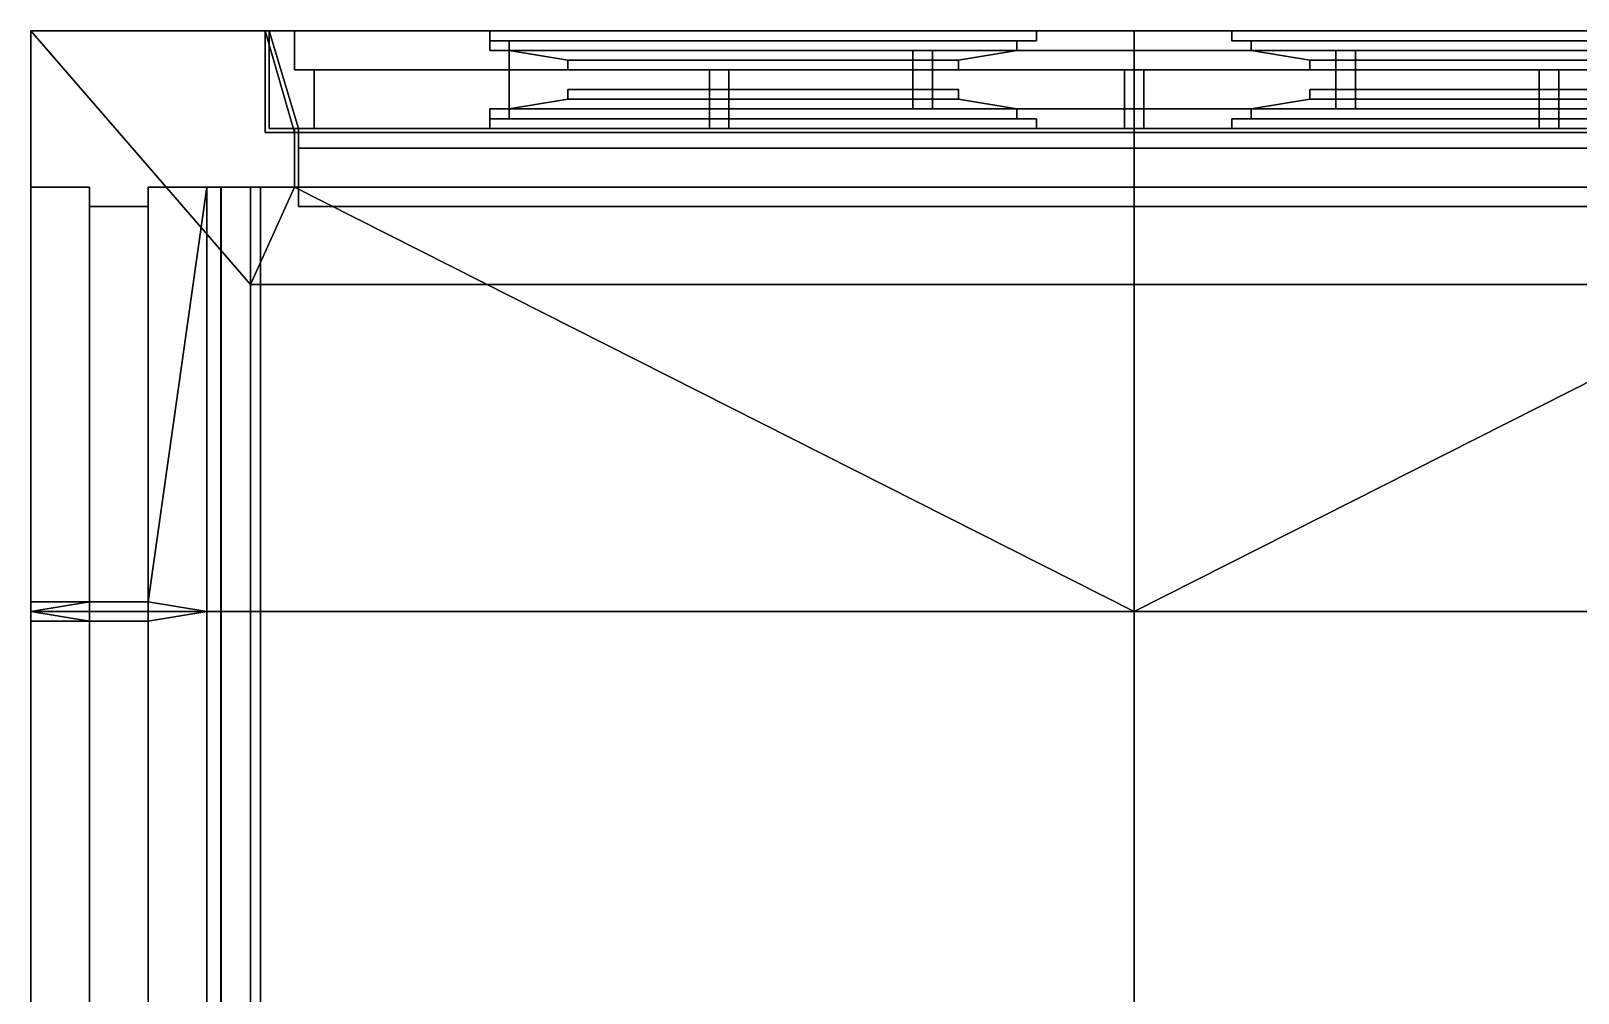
# Model space of a CAD drawing. Extents: x -0.47 to 5.49, y -0.53 to 0.67.
# Drawn here: x 1.943 to 2.735, y 0.174 to 0.668 of the extents above; entities that cross this region are included whole.
import ezdxf

# ---------------------------------------------------------------- set-up
doc = ezdxf.new("R2010")
doc.units = 0

msp = doc.modelspace()

# ---------------------------------------------------------------- meshes
mesh = msp.add_polyface()
corners = [(2.06, 0.5875, 0.61417), (2.06, 0.5875, 0.64417), (2.06, -0.1775, 0.64417), (2.06, -0.1775, 0.61417), (2.055, -0.1725, 0.61417), (2.055, 0.5875, 0.61417), (2.0325, -0.15, 0.64667), (2.0325, 0.5875, 0.64667), (2.055, -0.1725, 0.60667), (2.055, 0.5875, 0.60667), (2.0325, 0.5875, 0.69717), (2.0325, -0.06, 0.69717), (2.04, -0.1575, 0.59167), (2.04, 0.5875, 0.59167), (2.0325, -0.15, 0.59167), (2.0325, 0.5875, 0.59167), (2.055, 0.5875, 0.205), (2.03975, 0.5875, 0.225), (2.03975, -0.15725, 0.225), (2.055, -0.1725, 0.205), (2.0325, -0.15, 0.225), (2.0325, 0.5875, 0.225), (2.0025, 0.1525, 0.70717), (2.0025, -0.05, 0.70717), (2.0025, -0.06, 0.69717), (2.0025, 0.1525, 0.69717), (2.0025, 0.1625, 0.70717), (2.055, -0.1725, 0.025), (2.055, 0.5375, 0.025), (2.055, 0.5375, 0), (2.055, -0.1725, 0), (1.9425, -0.06, 0), (1.9425, 0.6675, 0), (2.0025, 0.1625, 1.14611), (2.0025, 0.1525, 1.14611), (2.0025, 0.1525, 1.15611), (2.0025, -0.05, 1.15611), (2.0025, -0.05, 1.14611), (2.0025, 0.1625, 1.15611), (2.0025, 0.1625, 1.59556), (2.0025, 0.1525, 1.59556), (2.0325, -0.06, 2.055), (2.0325, 0.1575, 2.055), (2.0325, 0.1575, 2.105), (2.0325, -0.06, 2.105), (2.0025, 0.1525, 1.60556), (2.0025, -0.05, 1.60556), (2.0025, -0.05, 1.59556), (2.0025, 0.1625, 1.60556), (2.0025, -0.05, 2.045), (2.0025, 0.1525, 2.045), (2.0025, 0.1525, 2.055), (2.0025, -0.06, 2.055), (2.0025, 0.1625, 2.055), (2.0025, 0.1625, 2.105), (2.0025, 0.1525, 2.105), (2.5075, -0.06, 2.52), (2.0325, -0.06, 2.52), (2.0325, 0.1575, 2.52), (2.5075, 0.1575, 2.52), (2.0025, 0.1625, 2.045), (2.0025, -0.06, 2.105), (2.0025, 0.1525, 2.115), (2.0025, -0.05, 2.115), (2.5075, -0.06, 2.545), (2.5075, 0.1575, 2.545), (1.9425, 0.1575, 2.545), (1.9425, -0.06, 2.545), (2.0025, 0.1625, 2.115), (2.0025, -0.05, 2.51), (2.0025, 0.1525, 2.51), (2.0025, 0.1575, 2.52), (2.0025, -0.06, 2.52), (2.0025, 0.1625, 2.51), (1.9725, 0.1625, 2.115), (1.9725, 0.1625, 2.51)]
mesh.append_faces([[corners[k] for k in face] for face in [(0, 1, 2, 3), (3, 4, 5, 0), (6, 2, 1, 7), (4, 8, 9, 5), (6, 7, 10, 11), (8, 12, 13, 9), (12, 14, 15, 13), (16, 17, 18, 19), (14, 20, 21, 15), (22, 23, 24, 25), (22, 25, 26), (19, 27, 28, 16), (21, 20, 18, 17), (29, 30, 31, 32), (22, 26, 33, 34), (29, 28, 27, 30), (35, 36, 37, 34), (38, 35, 34, 33), (35, 38, 39, 40), (41, 42, 43, 44), (45, 46, 47, 40), (48, 45, 40, 39), (49, 50, 51, 52), (51, 53, 42), (43, 54, 55), (56, 57, 58, 59), (45, 48, 60, 50), (61, 55, 62, 63), (64, 65, 66, 67), (50, 60, 53, 51), (55, 54, 68, 62), (69, 70, 71, 72), (73, 68, 74, 75), (62, 68, 73, 70), (73, 71, 70)]])
mesh = msp.add_polyface()
corners = [(1.9425, -0.06, 0.64667), (1.9425, 0.6675, 0.64667), (1.9425, 0.6675, 0), (1.9425, -0.06, 0), (1.9725, 0.365, 0.70717), (1.9725, 0.1625, 0.70717), (2.0025, 0.1625, 0.70717), (2.0025, 0.365, 0.70717), (1.9425, 0.1575, 0.69717), (1.9425, 0.37, 0.69717), (1.9725, 0.365, 0.69717), (1.9725, 0.1625, 0.69717), (2.0025, 0.365, 1.14611), (1.9725, 0.365, 1.14611), (2.0025, 0.375, 0.70717), (1.9725, 0.375, 0.70717), (1.9725, 0.375, 1.14611), (2.0025, 0.375, 1.14611), (1.9725, 0.1625, 1.14611), (2.0025, 0.1625, 1.14611), (1.9725, 0.375, 0.69717), (1.9725, 0.1625, 1.15611), (1.9725, 0.365, 1.15611), (1.9725, 0.375, 1.15611), (2.0025, 0.375, 1.15611), (1.9725, 0.375, 1.59556), (2.0025, 0.375, 1.59556), (2.0025, 0.1625, 1.15611), (2.0025, 0.365, 1.15611), (1.9725, 0.365, 1.59556), (2.0025, 0.365, 1.59556), (1.9425, 0.1625, 2.105), (1.9425, 0.365, 2.105), (1.9425, 0.365, 2.055), (1.9425, 0.1625, 2.055), (1.9725, 0.375, 1.60556), (1.9725, 0.365, 1.60556), (1.9725, 0.1625, 2.055), (1.9725, 0.365, 2.055), (1.9425, 0.375, 2.105), (1.9425, 0.375, 2.055), (1.9725, 0.1625, 2.105), (1.9725, 0.365, 2.105), (1.9725, 0.1575, 2.52), (1.9425, 0.1575, 2.52), (1.9425, 0.37, 2.52), (1.9725, 0.37, 2.52), (1.9425, 0.1575, 2.545), (1.9425, 0.37, 2.545), (1.9725, 0.1625, 1.60556), (1.9725, 0.1625, 1.59556), (1.9725, 0.375, 2.045), (1.9725, 0.365, 2.045), (1.9725, 0.375, 2.055), (1.9725, 0.1625, 2.045), (1.9725, 0.375, 2.105), (1.9725, 0.1625, 2.115), (1.9725, 0.365, 2.115), (1.9725, 0.365, 2.51), (1.9725, 0.1625, 2.51), (1.9725, 0.375, 2.51), (1.9725, 0.375, 2.115)]
mesh.append_faces([[corners[k] for k in face] for face in [(0, 1, 2, 3), (4, 5, 6, 7), (8, 9, 1, 0), (5, 4, 10, 11), (4, 7, 12, 13), (9, 8, 11, 10), (14, 15, 16, 17), (18, 13, 12, 19), (15, 20, 10, 4), (4, 13, 16, 15), (20, 9, 10), (21, 22, 13, 18), (23, 16, 13, 22), (24, 23, 25, 26), (22, 21, 27, 28), (22, 29, 25, 23), (22, 28, 30, 29), (31, 32, 33, 34), (35, 25, 29, 36), (37, 34, 33, 38), (32, 39, 40, 33), (41, 42, 32, 31), (43, 44, 45, 46), (45, 44, 47, 48), (49, 36, 29, 50), (51, 35, 36, 52), (53, 51, 52, 38), (38, 33, 40, 53), (37, 38, 52, 54), (42, 55, 39, 32), (42, 41, 56, 57), (58, 59, 43, 46), (57, 58, 60, 61), (42, 57, 61, 55), (58, 46, 60)]])
mesh = msp.add_polyface()
corners = [(2.0025, 0.375, 0.69717), (2.0325, 0.5875, 0.69717), (2.0025, 0.5875, 0.69717), (2.0025, 0.5775, 0.70717), (2.0025, 0.375, 0.70717), (1.9725, 0.5775, 0.70717), (2.0025, 0.5775, 1.14611), (1.9725, 0.5775, 1.14611), (1.9725, 0.375, 0.70717), (1.9425, 0.37, 0.69717), (1.9425, 0.5875, 0.69717), (1.9425, 0.6675, 0.64667), (1.9725, 0.375, 1.14611), (2.0025, 0.375, 1.14611), (2.0025, 0.5775, 1.15611), (2.0025, 0.375, 1.15611), (1.9725, 0.5775, 1.15611), (2.0025, 0.5775, 1.59556), (1.9725, 0.5775, 1.59556), (2.0025, 0.5775, 1.60556), (2.0025, 0.5875, 1.60056), (2.0325, 0.5875, 2.055), (2.0325, 0.37, 2.055), (2.0025, 0.375, 2.055), (2.0025, 0.5875, 2.055), (2.0325, 0.5875, 2.105), (2.0325, 0.37, 2.105), (1.9725, 0.5875, 0.69717), (1.9725, 0.375, 0.69717), (1.9725, 0.375, 1.15611), (1.9725, 0.375, 1.59556), (2.0025, 0.375, 1.59556), (2.0025, 0.375, 1.60556), (2.0025, 0.375, 2.045), (2.0025, 0.5775, 2.045), (1.9725, 0.5775, 1.60556), (1.9725, 0.5775, 2.045), (2.0025, 0.375, 2.105), (2.0025, 0.5875, 2.105), (1.9725, 0.375, 1.60556), (1.9725, 0.375, 2.045), (2.0025, 0.5775, 2.115), (2.0025, 0.375, 2.115), (2.0325, 0.37, 2.52), (2.0025, 0.37, 2.52), (2.0025, 0.5875, 2.52), (2.0325, 0.5875, 2.52), (1.9725, 0.375, 2.055), (1.9725, 0.5875, 2.055), (2.0025, 0.375, 2.51), (2.0025, 0.5775, 2.51), (1.9725, 0.5775, 2.115), (1.9725, 0.5775, 2.51), (1.9425, 0.375, 2.055), (1.9425, 0.5875, 2.055), (1.9725, 0.5875, 2.105), (1.9725, 0.375, 2.105), (1.9725, 0.375, 2.115), (1.9425, 0.375, 2.105), (1.9425, 0.5875, 2.105), (1.9425, 0.6675, 2.545), (1.9425, 0.5875, 2.52), (1.9425, 0.37, 2.52), (1.9425, 0.37, 2.545), (1.9725, 0.37, 2.52), (1.9725, 0.5875, 2.52), (1.9725, 0.375, 2.51)]
mesh.append_faces([[corners[k] for k in face] for face in [(0, 1, 2), (0, 2, 3, 4), (5, 3, 6, 7), (5, 8, 4, 3), (9, 10, 11), (12, 7, 6, 13), (13, 6, 14, 15), (16, 14, 17, 18), (19, 17, 20), (21, 22, 23, 24), (25, 26, 22, 21), (8, 5, 27, 28), (10, 9, 28, 27), (29, 16, 7, 12), (16, 29, 15, 14), (30, 18, 17, 31), (31, 17, 19, 32), (33, 34, 24, 23), (35, 19, 34, 36), (37, 26, 25, 38), (39, 35, 18, 30), (35, 39, 32, 19), (36, 34, 33, 40), (41, 42, 37, 38), (43, 44, 45, 46), (36, 40, 47, 48), (49, 50, 45, 44), (51, 41, 50, 52), (47, 53, 54, 48), (55, 56, 57, 51), (58, 59, 54, 53), (60, 61, 62, 63), (64, 62, 61, 65), (59, 58, 56, 55), (52, 66, 64, 65)]])
mesh = msp.add_polyface()
corners = [(2.0325, 0.5875, 0.69717), (2.0325, 0.5875, 0.64667), (2.06, 0.5875, 0.64417), (2.0775, 0.5875, 0.64667), (2.0325, 0.5875, 1.15111), (2.0775, 0.5875, 1.15111), (2.055, 0.5875, 0.60667), (2.04, 0.5875, 0.59167), (2.03975, 0.5875, 0.225), (2.055, 0.5875, 0.205), (2.0025, 0.5875, 1.15111), (2.0025, 0.5875, 0.69717), (2.0775, 0.5875, 1.60056), (2.0325, 0.5875, 1.60056), (2.0325, 0.5875, 0.59167), (2.0325, 0.5875, 0.225), (2.0025, 0.5775, 1.14611), (2.0025, 0.5775, 0.70717), (2.0025, 0.5875, 1.60056), (1.9425, 0.6675, 0), (1.9425, 0.6675, 0.64667), (2.0625, 0.6675, 0.64667), (2.0625, 0.6675, 0.025), (2.0025, 0.5775, 1.15611), (2.0025, 0.5775, 1.59556), (2.0325, 0.5875, 2.055), (2.0025, 0.5875, 2.055), (2.0625, 0.6675, 1.15111), (1.9425, 0.6675, 1.15111), (1.9725, 0.5775, 0.70717), (1.9725, 0.5775, 1.14611), (1.9725, 0.5875, 1.15111), (1.9725, 0.5875, 0.69717), (2.0025, 0.5775, 1.60556), (2.0025, 0.5775, 2.045), (1.9425, 0.5875, 1.15111), (1.9425, 0.5875, 0.69717), (2.0625, 0.6675, 1.60056), (1.9425, 0.6675, 1.60056), (1.9725, 0.5775, 1.15611), (1.9725, 0.5775, 1.59556), (1.9725, 0.5875, 1.60056), (2.0025, 0.5875, 2.52), (2.0025, 0.5875, 2.105), (2.0325, 0.5875, 2.105), (2.0325, 0.5875, 2.52), (1.9425, 0.5875, 1.60056), (2.0625, 0.6675, 2.07), (1.9425, 0.6675, 2.07), (1.9725, 0.5775, 1.60556), (1.9725, 0.5775, 2.045), (1.9725, 0.5875, 2.055), (2.0025, 0.5775, 2.51), (2.0025, 0.5775, 2.115), (1.9425, 0.5875, 2.055), (1.9425, 0.6675, 2.545), (1.9425, 0.5875, 2.105), (2.0775, 0.6675, 2.105), (2.0775, 0.6675, 2.52), (1.9425, 0.5875, 2.52), (1.9725, 0.5875, 2.105), (1.9725, 0.5775, 2.115), (1.9725, 0.5775, 2.51), (1.9725, 0.5875, 2.52)]
mesh.append_faces([[corners[k] for k in face] for face in [(0, 1, 2, 3), (4, 0, 3, 5), (6, 7, 8, 9), (4, 10, 11, 0), (5, 12, 13, 4), (14, 15, 8, 7), (11, 10, 16, 17), (13, 18, 10, 4), (19, 20, 21, 22), (23, 16, 10), (10, 18, 24, 23), (25, 26, 18, 13), (27, 21, 20, 28), (29, 30, 31, 32), (33, 18, 26, 34), (35, 28, 20, 36), (37, 27, 28, 38), (35, 36, 32, 31), (31, 30, 39), (39, 40, 41, 31), (42, 43, 44, 45), (38, 28, 35, 46), (47, 37, 38, 48), (31, 41, 46, 35), (41, 40, 49), (41, 49, 50, 51), (52, 53, 43, 42), (48, 38, 46, 54), (55, 47, 48), (41, 51, 54, 46), (48, 54, 56), (57, 47, 55, 58), (56, 59, 55, 48), (60, 61, 62, 63), (63, 59, 56, 60)]])
mesh = msp.add_polyface()
corners = [(2.0775, 0.5875, 0.025), (2.5075, 0.5875, 0.025), (2.5075, 0.6155, 0.025), (2.0775, 0.6155, 0.025), (2.055, 0.5375, 0.025), (2.5075, 0.5375, 0.025), (2.055, 0.5375, 0), (2.5075, 0.5375), (1.9425, 0.6675, 0), (2.5075, 0.6675), (2.0775, 0.6155, 2.055), (2.5075, 0.6155, 2.055), (2.5075, 0.5875, 2.055), (2.0775, 0.5875, 2.055), (2.5075, 0.5875, 2.105), (2.0775, 0.5875, 2.105), (2.0625, 0.6155, 2.07), (2.5075, 0.6155, 2.07), (2.5075, 0.6175, 2.105), (2.0775, 0.6175, 2.105), (2.0625, 0.6675, 2.07), (2.5075, 0.6675, 2.07), (2.3, 0.6175, 2.115), (2.29, 0.6175, 2.115), (2.0775, 0.6175, 2.52), (2.5075, 0.6175, 2.52), (2.5075, 0.37, 2.52), (2.0775, 0.5875, 2.52), (2.3, 0.6175, 2.51), (2.29, 0.6175, 2.51), (2.3, 0.6475, 2.115), (2.3, 0.6475, 2.51), (2.29, 0.6475, 2.51), (2.29, 0.6475, 2.115), (1.9425, 0.6675, 2.545), (1.9425, 0.37, 2.545), (2.5075, 0.37, 2.545), (2.5075, 0.6675, 2.545), (2.4575, 0.6225, 0.225), (2.1775, 0.6225, 0.225), (2.1775, 0.6175, 0.225), (2.4575, 0.6175, 0.225), (2.1875, 0.6225, 0.235), (2.4475, 0.6225, 0.235), (2.4575, 0.6175, 0.62), (2.1775, 0.6175, 0.82), (2.1775, 0.6175, 0.62), (2.4475, 0.6275, 0.235), (2.1875, 0.6275, 0.235), (2.1775, 0.6225, 0.62), (2.4575, 0.6225, 0.62), (2.1875, 0.6225, 0.61), (2.4475, 0.6225, 0.61), (2.4175, 0.6325, 0.265), (2.2175, 0.6325, 0.265), (2.1875, 0.6275, 0.61), (2.4475, 0.6275, 0.61), (2.4175, 0.6375, 0.265), (2.2175, 0.6375, 0.265), (2.40417, 0.6275, 0.83), (2.39417, 0.6275, 0.83), (2.1775, 0.6275, 0.82), (2.39417, 0.6275, 1.885), (2.40417, 0.6275, 1.885), (2.1775, 0.6275, 1.895), (2.2175, 0.6375, 0.58), (2.2175, 0.6325, 0.58), (2.4175, 0.6325, 0.58), (2.4175, 0.6375, 0.58), (2.1875, 0.6275, 0.83), (2.39417, 0.6275, 1.185), (2.1875, 0.6275, 1.185), (2.1875, 0.6275, 1.175), (2.39417, 0.6275, 1.175), (2.39417, 0.6275, 1.54), (2.1875, 0.6275, 1.54), (2.1875, 0.6275, 1.53), (2.39417, 0.6275, 1.53), (2.1875, 0.6275, 1.885)]
mesh.append_faces([[corners[k] for k in face] for face in [(0, 1, 2, 3), (4, 5, 1, 0), (6, 7, 5, 4), (8, 9, 7, 6), (10, 11, 12, 13), (13, 12, 14, 15), (16, 17, 11, 10), (15, 14, 18, 19), (20, 21, 17, 16), (19, 18, 22, 23), (24, 25, 26, 27), (23, 22, 28, 29), (29, 28, 25, 24), (28, 22, 30, 31), (23, 29, 32, 33), (34, 35, 36, 37), (38, 39, 40, 41), (42, 39, 38, 43), (44, 45, 46), (47, 48, 42, 43), (44, 46, 49, 50), (50, 49, 51, 52), (53, 54, 48, 47), (52, 51, 55, 56), (57, 58, 54, 53), (59, 60, 61), (62, 63, 64), (65, 66, 54, 58), (56, 55, 66, 67), (57, 68, 65, 58), (60, 69, 61), (70, 71, 72, 73), (74, 75, 76, 77), (62, 64, 78), (67, 66, 65, 68)]])
mesh = msp.add_polyface()
corners = [(2.0775, 0.6155, 0.025), (2.5075, 0.6155, 0.025), (2.5075, 0.6675, 0.025), (2.0625, 0.6675, 0.025), (2.5075, 0.6675), (1.9425, 0.6675, 0), (2.5075, 0.6675, 2.105), (2.5075, 0.6675, 2.07), (2.0625, 0.6675, 2.07), (2.0775, 0.6675, 2.105), (2.0775, 0.6475, 2.105), (2.5075, 0.6475, 2.105), (1.9425, 0.6675, 2.545), (2.5075, 0.6675, 2.545), (2.5075, 0.6675, 2.52), (2.0775, 0.6675, 2.52), (2.29, 0.6475, 2.115), (2.3, 0.6475, 2.115), (2.29, 0.6475, 2.51), (2.3, 0.6475, 2.51), (2.5075, 0.6475, 2.52), (2.0775, 0.6475, 2.52), (2.1775, 0.6675, 0.225), (2.4575, 0.6675, 0.225), (2.0645, 0.6675, 0.027), (2.1775, 0.6625, 0.225), (2.4575, 0.6625, 0.225), (2.1875, 0.6625, 0.235), (2.4475, 0.6625, 0.235), (2.4575, 0.6625, 0.62), (2.1775, 0.6625, 0.62), (2.1775, 0.6675, 0.62), (2.4575, 0.6675, 0.62), (2.1775, 0.6675, 0.82), (2.1875, 0.6575, 0.235), (2.4475, 0.6575, 0.235), (2.1875, 0.6625, 0.61), (2.4475, 0.6625, 0.61), (2.2175, 0.6525, 0.265), (2.4175, 0.6525, 0.265), (2.4475, 0.6575, 0.61), (2.1875, 0.6575, 0.61), (2.1775, 0.6575, 0.82), (2.39417, 0.6575, 0.83), (2.40417, 0.6575, 0.83), (2.2175, 0.6475, 0.265), (2.4175, 0.6475, 0.265), (2.4175, 0.6525, 0.58), (2.2175, 0.6525, 0.58), (2.1875, 0.6575, 0.83), (2.2175, 0.6475, 0.58), (2.4175, 0.6475, 0.58), (2.39417, 0.6275, 1.185), (2.39417, 0.6575, 1.185), (2.1875, 0.6575, 1.185), (2.1875, 0.6275, 1.185), (2.39417, 0.6575, 1.53), (2.39417, 0.6275, 1.53), (2.1875, 0.6275, 1.53), (2.1875, 0.6575, 1.53), (2.39417, 0.6575, 1.175), (2.1875, 0.6575, 1.175), (2.1875, 0.6575, 1.54), (2.39417, 0.6575, 1.54), (2.40417, 0.6575, 1.885), (2.39417, 0.6575, 1.885), (2.1775, 0.6575, 1.895), (2.1875, 0.6275, 0.83), (2.39417, 0.6275, 0.83), (2.39417, 0.6275, 1.175), (2.1875, 0.6275, 1.175), (2.39417, 0.6275, 1.54), (2.1875, 0.6275, 1.54), (2.1875, 0.6575, 1.885), (2.39417, 0.6275, 1.885), (2.1875, 0.6275, 1.885)]
mesh.append_faces([[corners[k] for k in face] for face in [(0, 1, 2, 3), (3, 2, 4, 5), (6, 7, 8, 9), (10, 11, 6, 9), (12, 13, 14, 15), (16, 17, 11, 10), (17, 16, 18, 19), (15, 14, 20, 21), (21, 20, 19, 18), (22, 23, 24), (23, 22, 25, 26), (27, 28, 26, 25), (29, 30, 31, 32), (32, 31, 33), (28, 27, 34, 35), (36, 30, 29, 37), (35, 34, 38, 39), (40, 41, 36, 37), (42, 43, 44), (39, 38, 45, 46), (47, 48, 41, 40), (42, 49, 43), (48, 50, 45, 38), (45, 50, 51, 46), (51, 50, 48, 47), (52, 53, 54, 55), (56, 57, 58, 59), (60, 61, 54, 53), (56, 59, 62, 63), (64, 65, 66), (67, 68, 43, 49), (60, 69, 70, 61), (71, 63, 62, 72), (65, 73, 66), (65, 74, 75, 73)]])
mesh = msp.add_polyface()
corners = [(2.0625, 0.6675, 0.025), (2.0625, 0.6675, 0.64667), (2.0625, 0.6155, 0.64667), (2.0625, 0.6155, 0.025), (2.0775, 0.6155, 0.025), (2.0625, 0.6155, 1.15111), (2.0625, 0.6675, 1.15111), (2.0625, 0.6155, 1.60056), (2.0625, 0.6675, 1.60056), (2.0625, 0.6155, 2.07), (2.0625, 0.6675, 2.07), (2.0875, 0.6175, 2.115), (2.0875, 0.6475, 2.115), (2.0875, 0.6475, 2.51), (2.0875, 0.6175, 2.51), (2.29, 0.6175, 2.115), (2.29, 0.6475, 2.115), (2.29, 0.6475, 2.51), (2.29, 0.6175, 2.51), (2.0775, 0.6475, 2.105), (2.0775, 0.6475, 2.52), (2.0775, 0.6675, 2.105), (2.0775, 0.6675, 2.52), (2.0645, 0.6175, 0.027), (2.0645, 0.6675, 0.027), (2.0795, 0.6175, 0.027), (2.0645, 0.6175, 0.075), (2.1775, 0.6675, 0.225), (2.1775, 0.6675, 0.62), (2.0645, 0.6175, 2.068), (2.0645, 0.6675, 2.068), (2.1775, 0.6625, 0.62), (2.1775, 0.6625, 0.225), (2.1775, 0.6675, 0.82), (2.1875, 0.6625, 0.61), (2.1875, 0.6625, 0.235), (2.1775, 0.6675, 1.895), (2.1775, 0.6575, 1.895), (2.1775, 0.6575, 0.82), (2.1875, 0.6575, 0.61), (2.1875, 0.6575, 0.235), (2.1875, 0.6575, 1.53), (2.1875, 0.6575, 1.185), (2.2175, 0.6525, 0.58), (2.2175, 0.6525, 0.265), (2.1875, 0.6275, 1.53), (2.1875, 0.6275, 1.185), (2.1875, 0.6575, 1.175), (2.1875, 0.6575, 1.54), (2.2175, 0.6325, 0.265), (2.2175, 0.6325, 0.58), (2.1875, 0.6275, 0.61), (2.1875, 0.6275, 0.235), (2.1875, 0.6575, 0.83), (2.1875, 0.6575, 1.885), (2.1875, 0.6275, 1.175), (2.1775, 0.6275, 0.82), (2.1875, 0.6275, 1.54), (2.1775, 0.6275, 1.895), (2.1875, 0.6275, 0.83), (2.1875, 0.6275, 1.885)]
mesh.append_faces([[corners[k] for k in face] for face in [(0, 1, 2, 3), (4, 0, 3), (5, 2, 1, 6), (7, 5, 6, 8), (9, 7, 8, 10), (11, 12, 13, 14), (12, 11, 15, 16), (14, 13, 17, 18), (13, 12, 19, 20), (21, 22, 20, 19), (16, 19, 12), (20, 17, 13), (23, 24, 25), (24, 23, 26), (27, 24, 28), (24, 26, 29, 30), (27, 28, 31, 32), (24, 30, 33, 28), (32, 31, 34, 35), (33, 30, 36), (37, 38, 33, 36), (35, 34, 39, 40), (41, 42, 38, 37), (40, 39, 43, 44), (45, 46, 42, 41), (42, 47, 38), (48, 41, 37), (49, 50, 51, 52), (53, 38, 47), (37, 54, 48), (55, 46, 56), (57, 58, 45), (53, 47, 55, 59), (57, 48, 54, 60), (59, 55, 56), (60, 58, 57)]])
mesh = msp.add_polyface()
corners = [(2.5075, 0.6175, 2.105), (2.5075, 0.6175, 2.115), (2.5025, 0.6175, 2.115), (2.5075, 0.6175, 2.52), (2.5025, 0.6175, 2.51), (2.5075, 0.6175, 2.51), (2.5075, 0.6475, 2.115), (2.5075, 0.6475, 2.105), (2.5025, 0.6475, 2.115), (2.5025, 0.6475, 2.51), (2.5075, 0.6475, 2.52), (2.5075, 0.6475, 2.51), (2.0795, 0.5775, 0.027), (2.0795, 0.6175, 0.027), (2.9355, 0.6175, 0.027), (2.9355, 0.5775, 0.027), (2.0645, 0.6675, 0.027), (2.9505, 0.6675, 0.027), (2.9355, 0.5775, 0.045), (2.0795, 0.5775, 0.045), (2.5575, 0.6675, 0.225), (2.4575, 0.6675, 0.225), (2.9355, 0.6075, 0.075), (2.0795, 0.6075, 0.075), (2.9355, 0.6175, 0.075), (2.0795, 0.6175, 0.075), (2.4575, 0.6675, 0.62), (2.5575, 0.6675, 0.62), (2.5575, 0.6175, 0.225), (2.4575, 0.6175, 0.225), (2.1775, 0.6675, 0.82), (2.8375, 0.6675, 0.82), (2.5575, 0.6175, 0.62), (2.4575, 0.6175, 0.62), (2.1775, 0.6575, 0.82), (2.8375, 0.6575, 0.82), (2.9505, 0.6175, 2.068), (2.9505, 0.6675, 2.068), (2.0645, 0.6675, 2.068), (2.0645, 0.6175, 2.068), (2.8375, 0.6175, 0.82), (2.1775, 0.6175, 0.82), (2.40417, 0.6575, 0.83), (2.61083, 0.6575, 0.83), (2.8375, 0.6675, 1.895), (2.1775, 0.6675, 1.895), (2.1775, 0.6175, 1.895), (2.8375, 0.6175, 1.895), (2.8375, 0.6275, 0.82), (2.1775, 0.6275, 0.82), (2.8375, 0.6575, 1.895), (2.1775, 0.6575, 1.895), (2.40417, 0.6275, 0.83), (2.61083, 0.6275, 0.83), (2.1775, 0.6275, 1.895), (2.8375, 0.6275, 1.895), (2.61083, 0.6575, 1.885), (2.40417, 0.6575, 1.885), (2.40417, 0.6275, 1.885), (2.61083, 0.6275, 1.885), (2.61083, 0.6575, 1.175), (2.61083, 0.6275, 1.175), (2.40417, 0.6275, 1.175), (2.40417, 0.6575, 1.175), (2.40417, 0.6575, 1.185), (2.61083, 0.6575, 1.185), (2.61083, 0.6275, 1.185), (2.40417, 0.6275, 1.185), (2.40417, 0.6575, 1.54), (2.61083, 0.6575, 1.54), (2.61083, 0.6575, 1.53), (2.40417, 0.6575, 1.53), (2.61083, 0.6275, 1.54), (2.40417, 0.6275, 1.54), (2.40417, 0.6275, 1.53), (2.61083, 0.6275, 1.53)]
mesh.append_faces([[corners[k] for k in face] for face in [(0, 1, 2), (3, 4, 5), (6, 7, 8), (9, 10, 11), (12, 13, 14, 15), (16, 17, 14, 13), (18, 19, 12, 15), (20, 17, 16, 21), (19, 18, 22, 23), (23, 22, 24, 25), (21, 26, 27, 20), (25, 24, 28, 29), (27, 26, 30, 31), (28, 32, 33, 29), (31, 30, 34, 35), (36, 37, 38, 39), (40, 41, 33, 32), (35, 34, 42, 43), (38, 37, 44, 45), (46, 47, 36, 39), (48, 49, 41, 40), (50, 51, 45, 44), (52, 53, 43, 42), (47, 46, 54, 55), (49, 48, 53, 52), (51, 50, 56, 57), (55, 54, 58, 59), (56, 59, 58, 57), (60, 61, 62, 63), (64, 65, 60, 63), (66, 67, 62, 61), (68, 69, 70, 71), (72, 69, 68, 73), (66, 65, 64, 67), (72, 73, 74, 75), (70, 75, 74, 71)]])
mesh = msp.add_polyface()
corners = [(2.3, 0.6175, 2.115), (2.5075, 0.6175, 2.105), (2.5025, 0.6175, 2.115), (2.5025, 0.6475, 2.115), (2.3, 0.6475, 2.115), (2.5075, 0.6175, 2.52), (2.3, 0.6175, 2.51), (2.5025, 0.6175, 2.51), (2.3, 0.6475, 2.51), (2.5025, 0.6475, 2.51), (2.5075, 0.6175, 2.115), (2.5075, 0.6175, 2.51), (2.5075, 0.6475, 2.105), (2.5075, 0.6475, 2.52), (2.5075, 0.6475, 2.115), (2.5075, 0.6475, 2.51), (2.4575, 0.6625, 0.225), (2.4575, 0.6625, 0.62), (2.4575, 0.6675, 0.62), (2.4575, 0.6675, 0.225), (2.4475, 0.6625, 0.235), (2.4475, 0.6625, 0.61), (2.4575, 0.6175, 0.225), (2.4575, 0.6175, 0.62), (2.4575, 0.6225, 0.62), (2.4575, 0.6225, 0.225), (2.4475, 0.6575, 0.235), (2.4475, 0.6575, 0.61), (2.4475, 0.6225, 0.61), (2.4475, 0.6225, 0.235), (2.4175, 0.6525, 0.265), (2.4175, 0.6525, 0.58), (2.4475, 0.6275, 0.61), (2.4475, 0.6275, 0.235), (2.4175, 0.6475, 0.58), (2.4175, 0.6475, 0.265), (2.39417, 0.6575, 0.83), (2.39417, 0.6575, 1.175), (2.40417, 0.6575, 1.175), (2.40417, 0.6575, 0.83), (2.40417, 0.6275, 1.175), (2.40417, 0.6275, 0.83), (2.4175, 0.6325, 0.58), (2.4175, 0.6325, 0.265), (2.39417, 0.6275, 0.83), (2.39417, 0.6275, 1.175), (2.39417, 0.6575, 1.185), (2.40417, 0.6575, 1.185), (2.4175, 0.6375, 0.58), (2.4175, 0.6375, 0.265), (2.39417, 0.6575, 1.53), (2.39417, 0.6275, 1.185), (2.39417, 0.6275, 1.53), (2.40417, 0.6575, 1.53), (2.39417, 0.6575, 1.54), (2.40417, 0.6575, 1.54), (2.40417, 0.6275, 1.54), (2.40417, 0.6575, 1.885), (2.40417, 0.6275, 1.885), (2.39417, 0.6575, 1.885), (2.40417, 0.6275, 1.185), (2.39417, 0.6275, 1.885), (2.39417, 0.6275, 1.54), (2.40417, 0.6275, 1.53)]
mesh.append_faces([[corners[k] for k in face] for face in [(0, 1, 2), (3, 4, 0, 2), (5, 6, 7), (8, 9, 7, 6), (2, 10, 11, 7), (3, 12, 4), (2, 7, 9, 3), (8, 13, 9), (14, 3, 9, 15), (16, 17, 18, 19), (17, 16, 20, 21), (22, 23, 24, 25), (26, 27, 21, 20), (28, 29, 25, 24), (30, 31, 27, 26), (29, 28, 32, 33), (34, 31, 30, 35), (36, 37, 38, 39), (39, 38, 40, 41), (33, 32, 42, 43), (44, 45, 37, 36), (38, 37, 46, 47), (41, 40, 45, 44), (42, 48, 49, 43), (50, 46, 51, 52), (53, 50, 54, 55), (56, 55, 57, 58), (55, 54, 59, 57), (53, 47, 46, 50), (45, 40, 60, 51), (58, 61, 62, 56), (52, 51, 60, 63), (52, 63, 56, 62), (54, 62, 61, 59), (63, 60, 47, 53)]])
mesh = msp.add_polyface()
corners = [(2.955, -0.1775, 0.61417), (2.955, -0.1775, 0.64417), (2.955, 0.5875, 0.64417), (2.955, 0.5875, 0.61417), (2.96, 0.5875, 0.61417), (2.96, -0.1725, 0.61417), (2.9825, -0.15, 0.64667), (2.9825, 0.5875, 0.64667), (2.96, 0.5875, 0.60667), (2.96, -0.1725, 0.60667), (2.9825, -0.06, 0.69717), (2.9825, 0.5875, 0.69717), (2.975, 0.5875, 0.59167), (2.975, -0.1575, 0.59167), (3.0125, 0.375, 0.69717), (3.0125, 0.1525, 0.69717), (2.9825, 0.5875, 0.59167), (2.9825, -0.15, 0.59167), (3.0125, 0.1625, 0.70717), (3.0125, 0.365, 0.70717), (2.96, -0.1725, 0.205), (2.97525, -0.15725, 0.225), (2.97525, 0.5875, 0.225), (2.96, 0.5875, 0.205), (2.9825, 0.5875, 0.225), (2.9825, -0.15, 0.225), (3.0425, 0.1625, 0.70717), (3.0425, 0.365, 0.70717), (2.96, 0.5375, 0.025), (2.96, -0.1725, 0.025), (3.0725, 0.6675), (3.0725, -0.06), (2.96, -0.1725), (2.96, 0.5375), (3.0425, 0.1625, 1.14611), (3.0125, 0.1625, 1.14611), (3.0425, 0.365, 1.14611), (3.0125, 0.365, 1.14611), (2.9825, 0.1575, 2.105), (2.9825, 0.37, 2.105), (2.9825, 0.37, 2.055), (2.9825, 0.1575, 2.055), (3.0125, 0.1625, 1.15611), (3.0125, 0.365, 1.15611), (3.0125, 0.365, 2.055), (3.0125, 0.1625, 2.055), (3.0125, 0.1625, 2.105), (3.0125, 0.365, 2.105), (2.5075, 0.37, 2.52), (2.9825, 0.37, 2.52), (2.9825, 0.1575, 2.52), (2.5075, 0.1575, 2.52), (3.0125, 0.1525, 2.055), (3.0125, 0.1625, 1.60556), (3.0125, 0.365, 1.60556), (3.0125, 0.365, 1.59556), (3.0125, 0.1625, 1.59556), (3.0125, 0.365, 2.045), (3.0125, 0.1625, 2.045), (3.0125, 0.1625, 2.115), (3.0125, 0.365, 2.115), (3.0125, 0.1525, 2.105), (3.0125, 0.37, 2.52), (3.0125, 0.1575, 2.52), (3.0125, 0.1525, 2.115), (3.0125, 0.365, 2.51), (3.0125, 0.1625, 2.51), (3.0725, 0.1575, 2.545), (3.0725, 0.37, 2.545), (2.5075, 0.37, 2.545), (2.5075, 0.1575, 2.545), (3.0125, 0.1525, 2.51)]
mesh.append_faces([[corners[k] for k in face] for face in [(0, 1, 2, 3), (3, 4, 5, 0), (1, 6, 7, 2), (4, 8, 9, 5), (10, 11, 7, 6), (8, 12, 13, 9), (14, 11, 10, 15), (12, 16, 17, 13), (18, 19, 14, 15), (20, 21, 22, 23), (16, 24, 25, 17), (19, 18, 26, 27), (23, 28, 29, 20), (22, 21, 25, 24), (30, 31, 32, 33), (34, 26, 18, 35), (36, 37, 19, 27), (32, 29, 28, 33), (35, 37, 36, 34), (38, 39, 40, 41), (42, 43, 37, 35), (40, 44, 45, 41), (46, 47, 39, 38), (48, 49, 50, 51), (41, 45, 52), (53, 54, 55, 56), (45, 44, 57, 58), (59, 60, 47, 46), (61, 46, 38), (50, 49, 62, 63), (64, 59, 46, 61), (63, 62, 65, 66), (67, 68, 69, 70), (71, 66, 59, 64), (71, 63, 66)]])
mesh = msp.add_polyface()
corners = [(2.5125, 0.6175, 2.115), (2.5075, 0.6175, 2.105), (2.715, 0.6175, 2.115), (2.5075, 0.6175, 2.115), (2.715, 0.6475, 2.115), (2.5125, 0.6475, 2.115), (2.5125, 0.6175, 2.51), (2.715, 0.6175, 2.51), (2.5075, 0.6175, 2.52), (2.5125, 0.6475, 2.51), (2.715, 0.6475, 2.51), (2.5075, 0.6175, 2.51), (2.5075, 0.6475, 2.105), (2.5075, 0.6475, 2.52), (2.5075, 0.6475, 2.115), (2.5075, 0.6475, 2.51), (2.5575, 0.6675, 0.225), (2.5575, 0.6675, 0.62), (2.5575, 0.6625, 0.62), (2.5575, 0.6625, 0.225), (2.5675, 0.6625, 0.61), (2.5675, 0.6625, 0.235), (2.5575, 0.6225, 0.225), (2.5575, 0.6225, 0.62), (2.5575, 0.6175, 0.62), (2.5575, 0.6175, 0.225), (2.5675, 0.6575, 0.61), (2.5675, 0.6575, 0.235), (2.5675, 0.6225, 0.235), (2.5675, 0.6225, 0.61), (2.5975, 0.6525, 0.58), (2.5975, 0.6525, 0.265), (2.5675, 0.6275, 0.235), (2.5675, 0.6275, 0.61), (2.61083, 0.6275, 0.83), (2.61083, 0.6275, 1.175), (2.61083, 0.6575, 1.175), (2.61083, 0.6575, 0.83), (2.62083, 0.6575, 1.175), (2.62083, 0.6575, 0.83), (2.5975, 0.6475, 0.58), (2.5975, 0.6475, 0.265), (2.5975, 0.6325, 0.265), (2.5975, 0.6325, 0.58), (2.62083, 0.6275, 0.83), (2.62083, 0.6275, 1.175), (2.61083, 0.6575, 1.185), (2.62083, 0.6575, 1.185), (2.5975, 0.6375, 0.58), (2.5975, 0.6375, 0.265), (2.62083, 0.6575, 1.54), (2.61083, 0.6575, 1.54), (2.61083, 0.6575, 1.885), (2.62083, 0.6575, 1.885), (2.61083, 0.6275, 1.54), (2.61083, 0.6275, 1.885), (2.62083, 0.6275, 1.185), (2.61083, 0.6275, 1.185), (2.62083, 0.6575, 1.53), (2.61083, 0.6575, 1.53), (2.62083, 0.6275, 1.885), (2.62083, 0.6275, 1.54), (2.61083, 0.6275, 1.53), (2.62083, 0.6275, 1.53)]
mesh.append_faces([[corners[k] for k in face] for face in [(0, 1, 2), (0, 3, 1), (0, 2, 4, 5), (6, 7, 8), (7, 6, 9, 10), (6, 11, 3, 0), (4, 12, 5), (5, 9, 6, 0), (11, 6, 8), (9, 13, 10), (5, 12, 14), (15, 9, 5, 14), (15, 13, 9), (16, 17, 18, 19), (20, 21, 19, 18), (22, 23, 24, 25), (21, 20, 26, 27), (23, 22, 28, 29), (27, 26, 30, 31), (32, 33, 29, 28), (34, 35, 36, 37), (37, 36, 38, 39), (30, 40, 41, 31), (42, 43, 33, 32), (44, 45, 35, 34), (38, 36, 46, 47), (48, 43, 42, 49), (50, 51, 52, 53), (51, 54, 55, 52), (35, 45, 56, 57), (58, 47, 46, 59), (58, 59, 51, 50), (60, 55, 54, 61), (62, 57, 56, 63), (59, 46, 57, 62)]])
mesh = msp.add_polyface()
corners = [(2.725, 0.6175, 2.115), (2.715, 0.6175, 2.115), (2.5075, 0.6175, 2.105), (2.9375, 0.6175, 2.105), (2.725, 0.6175, 2.51), (2.715, 0.6175, 2.51), (2.9375, 0.6175, 2.52), (2.5075, 0.6175, 2.52), (2.715, 0.6475, 2.51), (2.715, 0.6475, 2.115), (2.725, 0.6475, 2.51), (2.725, 0.6475, 2.115), (2.8375, 0.6675, 0.225), (2.5575, 0.6675, 0.225), (2.5575, 0.6625, 0.225), (2.8375, 0.6625, 0.225), (2.5675, 0.6625, 0.235), (2.8275, 0.6625, 0.235), (2.8375, 0.6625, 0.62), (2.5575, 0.6625, 0.62), (2.5575, 0.6675, 0.62), (2.8375, 0.6675, 0.62), (2.8375, 0.6225, 0.225), (2.5575, 0.6225, 0.225), (2.5575, 0.6175, 0.225), (2.8375, 0.6175, 0.225), (2.5675, 0.6575, 0.235), (2.8275, 0.6575, 0.235), (2.8275, 0.6625, 0.61), (2.5675, 0.6625, 0.61), (2.8275, 0.6225, 0.235), (2.5675, 0.6225, 0.235), (2.8375, 0.6175, 0.62), (2.5575, 0.6175, 0.62), (2.5575, 0.6225, 0.62), (2.8375, 0.6225, 0.62), (2.5975, 0.6525, 0.265), (2.7975, 0.6525, 0.265), (2.62083, 0.6575, 0.83), (2.8375, 0.6575, 0.82), (2.61083, 0.6575, 0.83), (2.8275, 0.6575, 0.61), (2.5675, 0.6575, 0.61), (2.8275, 0.6275, 0.235), (2.5675, 0.6275, 0.235), (2.5675, 0.6225, 0.61), (2.8275, 0.6225, 0.61), (2.5975, 0.6475, 0.265), (2.7975, 0.6475, 0.265), (2.7975, 0.6525, 0.58), (2.5975, 0.6525, 0.58), (2.7975, 0.6325, 0.265), (2.5975, 0.6325, 0.265), (2.5675, 0.6275, 0.61), (2.8275, 0.6275, 0.61), (2.62083, 0.6275, 0.83), (2.61083, 0.6275, 0.83), (2.8375, 0.6275, 0.82), (2.5975, 0.6475, 0.58), (2.7975, 0.6475, 0.58), (2.62083, 0.6575, 1.885), (2.61083, 0.6575, 1.885), (2.8375, 0.6575, 1.895), (2.62083, 0.6575, 1.175), (2.62083, 0.6275, 1.175), (2.62083, 0.6275, 1.885), (2.8375, 0.6275, 1.895), (2.61083, 0.6275, 1.885), (2.7975, 0.6375, 0.265), (2.5975, 0.6375, 0.265), (2.5975, 0.6325, 0.58), (2.7975, 0.6325, 0.58), (2.62083, 0.6275, 1.53), (2.62083, 0.6275, 1.185), (2.62083, 0.6575, 1.185), (2.62083, 0.6575, 1.53), (2.7975, 0.6375, 0.58), (2.5975, 0.6375, 0.58), (2.62083, 0.6275, 1.54), (2.62083, 0.6575, 1.54), (2.61083, 0.6275, 1.53), (2.61083, 0.6275, 1.54)]
mesh.append_faces([[corners[k] for k in face] for face in [(0, 1, 2, 3), (4, 5, 1, 0), (6, 7, 5, 4), (8, 9, 1, 5), (8, 10, 11, 9), (12, 13, 14, 15), (15, 14, 16, 17), (18, 19, 20, 21), (22, 23, 24, 25), (17, 16, 26, 27), (18, 28, 29, 19), (22, 30, 31, 23), (32, 33, 34, 35), (27, 26, 36, 37), (38, 39, 40), (41, 42, 29, 28), (43, 44, 31, 30), (45, 46, 35, 34), (37, 36, 47, 48), (49, 50, 42, 41), (51, 52, 44, 43), (46, 45, 53, 54), (55, 56, 57), (47, 58, 59, 48), (60, 61, 62), (38, 63, 64, 55), (59, 58, 50, 49), (65, 66, 67), (68, 69, 52, 51), (54, 53, 70, 71), (72, 73, 74, 75), (68, 76, 77, 69), (71, 70, 77, 76), (78, 79, 60, 65), (80, 72, 78, 81)]])
mesh = msp.add_polyface()
corners = [(2.9375, 0.6155, 0.025), (2.5075, 0.6155, 0.025), (2.5075, 0.5875, 0.025), (2.9375, 0.5875, 0.025), (2.9525, 0.6675, 0.025), (2.5075, 0.6675, 0.025), (2.5075, 0.5375, 0.025), (2.96, 0.5375, 0.025), (2.5075, 0.5375), (2.96, 0.5375), (2.5075, 0.6675), (3.0725, 0.6675), (2.9375, 0.5875, 2.055), (2.5075, 0.5875, 2.055), (2.5075, 0.6155, 2.055), (2.9375, 0.6155, 2.055), (2.9375, 0.5875, 2.105), (2.5075, 0.5875, 2.105), (2.5075, 0.6155, 2.07), (2.9525, 0.6155, 2.07), (2.9375, 0.6175, 2.105), (2.5075, 0.6175, 2.105), (2.9375, 0.5875, 2.52), (2.9825, 0.5875, 2.52), (2.9825, 0.37, 2.52), (2.5075, 0.37, 2.52), (2.5075, 0.6675, 2.07), (2.9525, 0.6675, 2.07), (2.5075, 0.6175, 2.52), (2.9375, 0.6175, 2.52), (2.9275, 0.6175, 2.115), (2.725, 0.6175, 2.115), (2.9275, 0.6175, 2.51), (2.725, 0.6175, 2.51), (2.725, 0.6475, 2.115), (2.725, 0.6475, 2.51), (2.9275, 0.6475, 2.115), (2.9275, 0.6475, 2.51), (2.5075, 0.6675, 2.545), (2.5075, 0.37, 2.545), (3.0725, 0.37, 2.545), (3.0725, 0.6675, 2.545), (2.9355, 0.6175, 0.075), (2.9505, 0.6175, 0.075), (2.8375, 0.6175, 0.225), (2.5575, 0.6175, 0.225), (2.5575, 0.6175, 0.62), (2.8375, 0.6175, 0.62), (2.8375, 0.6175, 0.82), (2.8375, 0.6225, 0.62), (2.8375, 0.6225, 0.225), (2.8375, 0.6175, 1.895), (2.8375, 0.6275, 1.895), (2.8375, 0.6275, 0.82), (2.8275, 0.6225, 0.61), (2.8275, 0.6225, 0.235), (2.8275, 0.6275, 1.53), (2.8275, 0.6275, 1.185), (2.8275, 0.6275, 0.61), (2.8275, 0.6275, 0.235), (2.8275, 0.6275, 1.175), (2.8275, 0.6275, 1.54), (2.7975, 0.6325, 0.58), (2.7975, 0.6325, 0.265), (2.62083, 0.6275, 0.83), (2.8275, 0.6275, 0.83), (2.62083, 0.6275, 1.185), (2.62083, 0.6275, 1.175), (2.62083, 0.6275, 1.54), (2.62083, 0.6275, 1.53), (2.62083, 0.6275, 1.885), (2.8275, 0.6275, 1.885), (2.7975, 0.6375, 0.58), (2.7975, 0.6375, 0.265)]
mesh.append_faces([[corners[k] for k in face] for face in [(0, 1, 2, 3), (4, 5, 1, 0), (3, 2, 6, 7), (7, 6, 8, 9), (9, 8, 10, 11), (12, 13, 14, 15), (16, 17, 13, 12), (15, 14, 18, 19), (20, 21, 17, 16), (22, 23, 24, 25), (19, 18, 26, 27), (22, 25, 28, 29), (30, 31, 20), (32, 29, 33), (34, 35, 33, 31), (34, 31, 30, 36), (33, 35, 37, 32), (38, 39, 40, 41), (42, 43, 44, 45), (46, 47, 48), (44, 47, 49, 50), (48, 51, 52, 53), (50, 49, 54, 55), (56, 57, 53, 52), (55, 54, 58, 59), (60, 53, 57), (61, 56, 52), (59, 58, 62, 63), (64, 53, 65), (57, 66, 67, 60), (61, 68, 69, 56), (70, 71, 52), (65, 53, 60), (61, 52, 71), (62, 72, 73, 63)]])
mesh = msp.add_polyface()
corners = [(3.0725, 0.6675), (2.5075, 0.6675), (2.5075, 0.6675, 0.025), (2.9525, 0.6675, 0.025), (2.9375, 0.6675, 2.105), (2.9525, 0.6675, 2.07), (2.5075, 0.6675, 2.07), (2.5075, 0.6675, 2.105), (2.5075, 0.6475, 2.105), (2.9375, 0.6475, 2.105), (2.9375, 0.6675, 2.52), (2.5075, 0.6675, 2.52), (2.5075, 0.6675, 2.545), (3.0725, 0.6675, 2.545), (2.715, 0.6475, 2.115), (2.725, 0.6475, 2.115), (2.9275, 0.6475, 2.115), (2.9275, 0.6475, 2.51), (2.725, 0.6475, 2.51), (2.9375, 0.6475, 2.52), (2.5075, 0.6475, 2.52), (2.715, 0.6475, 2.51), (2.5575, 0.6675, 0.225), (2.8375, 0.6675, 0.225), (2.9505, 0.6675, 0.027), (2.8375, 0.6675, 0.62), (2.8375, 0.6625, 0.225), (2.8375, 0.6625, 0.62), (2.5575, 0.6675, 0.62), (2.8375, 0.6675, 0.82), (2.8275, 0.6625, 0.235), (2.8275, 0.6625, 0.61), (2.8375, 0.6675, 1.895), (2.8375, 0.6575, 0.82), (2.8375, 0.6575, 1.895), (2.8275, 0.6575, 0.235), (2.8275, 0.6575, 0.61), (2.8275, 0.6575, 1.185), (2.8275, 0.6575, 1.53), (2.7975, 0.6525, 0.265), (2.7975, 0.6525, 0.58), (2.62083, 0.6575, 0.83), (2.8275, 0.6575, 0.83), (2.8275, 0.6575, 1.175), (2.8275, 0.6275, 1.185), (2.8275, 0.6275, 1.53), (2.8275, 0.6575, 1.54), (2.7975, 0.6475, 0.58), (2.7975, 0.6475, 0.265), (2.62083, 0.6275, 0.83), (2.8275, 0.6275, 0.83), (2.62083, 0.6575, 1.185), (2.62083, 0.6575, 1.175), (2.62083, 0.6275, 1.185), (2.62083, 0.6275, 1.53), (2.62083, 0.6575, 1.53), (2.8275, 0.6575, 1.885), (2.62083, 0.6575, 1.54), (2.62083, 0.6575, 1.885), (2.8275, 0.6275, 1.175), (2.62083, 0.6275, 1.175), (2.8275, 0.6275, 1.54), (2.8275, 0.6275, 1.885), (2.62083, 0.6275, 1.54), (2.62083, 0.6275, 1.885)]
mesh.append_faces([[corners[k] for k in face] for face in [(0, 1, 2, 3), (4, 5, 6, 7), (4, 7, 8, 9), (10, 11, 12, 13), (9, 8, 14, 15), (16, 9, 15), (17, 18, 19), (19, 20, 11, 10), (18, 21, 20, 19), (22, 23, 24), (25, 24, 23), (26, 27, 25, 23), (28, 29, 25), (30, 31, 27, 26), (32, 29, 33, 34), (35, 36, 31, 30), (34, 33, 37, 38), (39, 40, 36, 35), (41, 42, 33), (43, 37, 33), (38, 37, 44, 45), (46, 34, 38), (47, 40, 39, 48), (42, 41, 49, 50), (42, 43, 33), (51, 37, 43, 52), (51, 53, 44, 37), (54, 55, 38, 45), (46, 56, 34), (57, 46, 38, 55), (56, 58, 34), (50, 59, 43, 42), (60, 52, 43, 59), (46, 61, 62, 56), (57, 63, 61, 46), (64, 58, 56, 62)]])
mesh = msp.add_polyface()
corners = [(2.06, 0.5875, 0.61417), (2.0775, 0.5875, 0.64667), (2.06, 0.5875, 0.64417), (2.055, 0.5875, 0.61417), (2.055, 0.5875, 0.60667), (2.0775, 0.5875, 0.025), (2.055, 0.5875, 0.205), (2.0775, 0.6155, 0.025), (2.0775, 0.6155, 0.64667), (2.055, 0.5875, 0.025), (2.0775, 0.5875, 1.15111), (2.0775, 0.6155, 1.15111), (2.0625, 0.6155, 0.025), (2.0625, 0.6155, 0.64667), (2.055, 0.5375, 0.025), (2.0625, 0.6155, 1.15111), (2.0775, 0.5875, 1.60056), (2.0775, 0.6155, 1.60056), (2.0325, 0.5875, 2.055), (2.0325, 0.5875, 1.60056), (2.0775, 0.5875, 2.055), (2.0625, 0.6155, 1.60056), (2.0775, 0.6155, 2.055), (2.0325, 0.5875, 2.105), (2.0775, 0.5875, 2.105), (2.0625, 0.6155, 2.07), (2.0775, 0.5875, 2.52), (2.0325, 0.5875, 2.52), (2.5075, 0.37, 2.52), (2.0325, 0.37, 2.52), (2.0775, 0.6175, 2.105), (2.0775, 0.6175, 2.52), (2.0875, 0.6175, 2.115), (2.0875, 0.6175, 2.51), (2.29, 0.6175, 2.115), (2.29, 0.6175, 2.51), (2.0795, 0.5775, 0.027), (2.0795, 0.5775, 0.045), (2.0795, 0.6175, 0.027), (2.0795, 0.6175, 0.075), (2.0795, 0.6075, 0.075), (2.0645, 0.6175, 0.075), (2.0645, 0.6175, 0.027), (2.4575, 0.6175, 0.225), (2.1775, 0.6175, 0.225), (2.1775, 0.6175, 0.62), (2.0645, 0.6175, 2.068), (2.1775, 0.6175, 0.82), (2.1775, 0.6225, 0.225), (2.1775, 0.6225, 0.62), (2.1775, 0.6175, 1.895), (2.1875, 0.6225, 0.235), (2.1875, 0.6225, 0.61), (2.1775, 0.6275, 0.82), (2.1775, 0.6275, 1.895), (2.1875, 0.6275, 0.235), (2.1875, 0.6275, 0.61), (2.1875, 0.6275, 1.185), (2.1875, 0.6275, 1.53)]
mesh.append_faces([[corners[k] for k in face] for face in [(0, 1, 2), (3, 4, 0), (5, 1, 0, 6), (4, 6, 0), (7, 8, 1, 5), (5, 6, 9), (10, 1, 8, 11), (12, 13, 8, 7), (14, 9, 6), (14, 5, 9), (11, 8, 13, 15), (16, 10, 11, 17), (18, 19, 16, 20), (17, 11, 15, 21), (20, 16, 17, 22), (23, 18, 20, 24), (22, 17, 21, 25), (24, 26, 27, 23), (28, 29, 27, 26), (30, 31, 26, 24), (32, 33, 31, 30), (30, 34, 32), (35, 31, 33), (36, 37, 38), (39, 38, 37, 40), (41, 42, 38, 39), (39, 43, 44, 41), (44, 45, 41), (46, 41, 45, 47), (48, 49, 45, 44), (50, 46, 47), (51, 52, 49, 48), (50, 47, 53, 54), (55, 56, 52, 51), (54, 53, 57, 58)]])
mesh = msp.add_polyface()
corners = [(2.0025, 0.1525, 0.69717), (2.0325, -0.06, 0.69717), (2.0325, 0.5875, 0.69717), (2.0025, 0.375, 0.69717), (2.0025, 0.365, 0.70717), (2.0025, 0.1625, 0.70717), (2.0025, 0.375, 0.70717), (2.0025, 0.375, 1.14611), (2.0025, 0.365, 1.14611), (2.0025, 0.375, 1.15611), (2.0025, 0.365, 1.15611), (2.0025, 0.365, 2.055), (2.0025, 0.375, 2.055), (2.0325, 0.37, 2.055), (2.0325, 0.1575, 2.055), (2.0325, 0.37, 2.105), (2.0325, 0.1575, 2.105), (2.0025, 0.1625, 1.14611), (2.0025, 0.1625, 1.15611), (2.0025, 0.375, 1.59556), (2.0025, 0.365, 1.59556), (2.0025, 0.375, 1.60556), (2.0025, 0.365, 1.60556), (2.0025, 0.365, 2.045), (2.0025, 0.375, 2.045), (2.0025, 0.1625, 2.055), (2.0025, 0.365, 2.105), (2.0025, 0.1625, 2.105), (2.0025, 0.375, 2.105), (2.5075, 0.1575, 2.52), (2.0325, 0.1575, 2.52), (2.0325, 0.37, 2.52), (2.5075, 0.37, 2.52), (1.9725, 0.375, 1.60556), (1.9725, 0.375, 2.045), (2.0025, 0.1625, 1.59556), (2.0025, 0.1625, 1.60556), (2.0025, 0.1625, 2.045), (2.0025, 0.365, 2.115), (2.0025, 0.1625, 2.115), (2.0025, 0.375, 2.115), (2.0025, 0.5775, 2.115), (1.9725, 0.5775, 2.115), (1.9725, 0.375, 2.115), (2.0025, 0.1575, 2.52), (2.0025, 0.37, 2.52), (1.9725, 0.1625, 1.59556), (1.9725, 0.365, 1.59556), (1.9725, 0.365, 1.60556), (1.9725, 0.1625, 1.60556), (1.9725, 0.365, 2.045), (1.9725, 0.1625, 2.045), (1.9725, 0.365, 2.115), (1.9725, 0.1625, 2.115), (2.0025, 0.375, 2.51), (2.0025, 0.365, 2.51), (1.9725, 0.375, 2.51), (2.0025, 0.5775, 2.51), (1.9725, 0.5775, 2.51), (2.0025, 0.1625, 2.51), (2.5075, 0.1575, 2.545), (2.5075, 0.37, 2.545), (1.9425, 0.37, 2.545), (1.9425, 0.1575, 2.545), (1.9725, 0.365, 2.51), (1.9725, 0.1625, 2.51)]
mesh.append_faces([[corners[k] for k in face] for face in [(0, 1, 2, 3), (0, 3, 4, 5), (4, 3, 6), (6, 7, 8, 4), (9, 10, 8, 7), (11, 12, 13), (14, 13, 15, 16), (17, 8, 10, 18), (9, 19, 20, 10), (21, 22, 20, 19), (11, 23, 24, 12), (14, 25, 11, 13), (16, 15, 26, 27), (26, 15, 28), (29, 30, 31, 32), (21, 33, 34, 24), (35, 20, 22, 36), (21, 24, 23, 22), (37, 23, 11, 25), (27, 26, 38, 39), (28, 40, 38, 26), (41, 42, 43, 40), (44, 45, 31, 30), (46, 47, 20, 35), (48, 49, 36, 22), (22, 23, 50, 48), (51, 50, 23, 37), (52, 53, 39, 38), (40, 54, 55, 38), (40, 43, 56, 54), (57, 54, 56, 58), (45, 55, 54), (59, 55, 45, 44), (60, 61, 62, 63), (52, 38, 55, 64), (65, 64, 55, 59)]])

doc.saveas('drawing.dxf')
